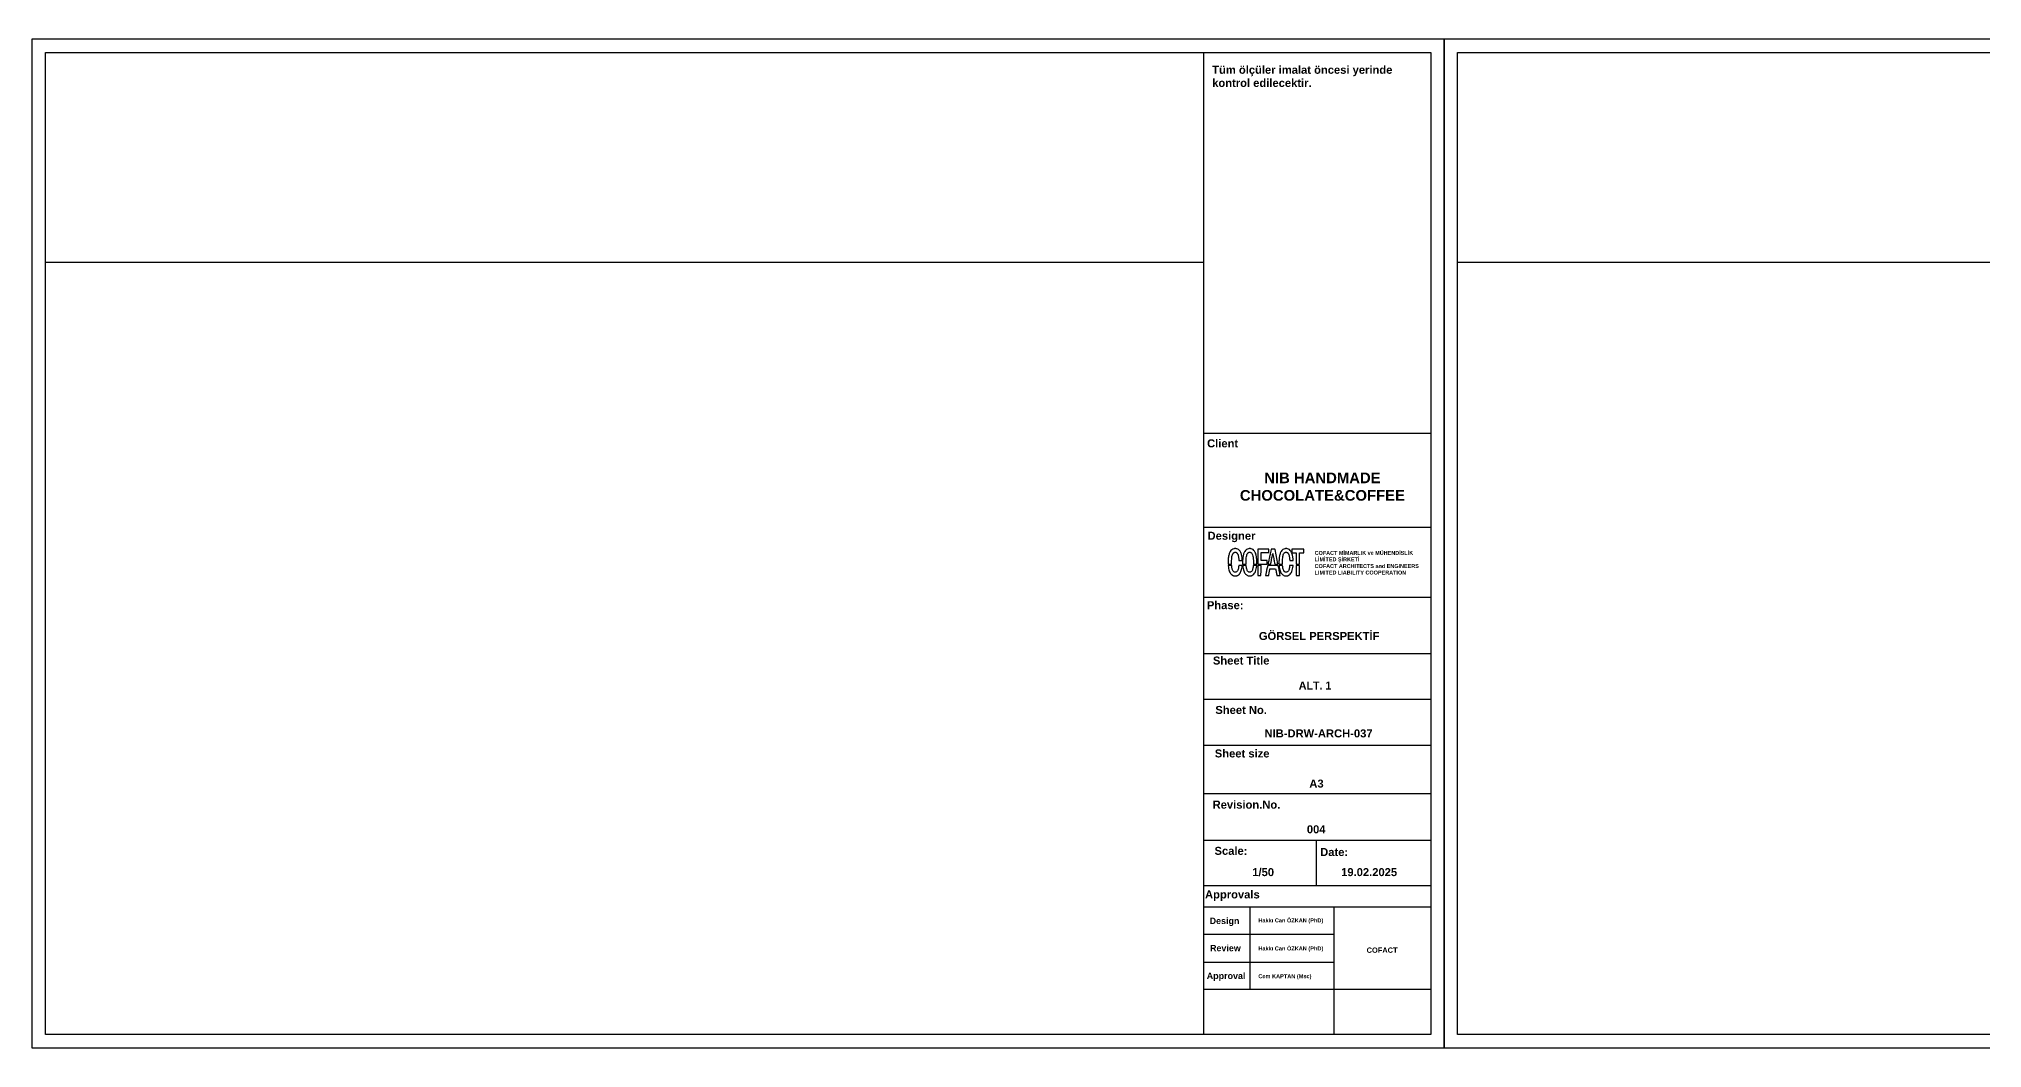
# Model space of a CAD drawing. Header units: millimetres. Extents: x 933584 to 974011, y 4545988 to 4553664.
# Drawn here: x 953021 to 955912, y 4546464 to 4547964 of the extents above; entities that cross this region are included whole.
import ezdxf

# ---------------------------------------------------------------- set-up
doc = ezdxf.new("R2010")
doc.units = ezdxf.units.MM
doc.layers.get('0').update_dxf_attribs({"color": 255})
doc.styles.add('Century Gothic_B_3', font='GOTHICB.TTF', dxfattribs={"height": 4})
picture_1 = doc.add_image_def('image4.png', size_in_pixel=(2560, 1707))
picture_2 = doc.add_image_def('image5.png', size_in_pixel=(2560, 1707))

msp = doc.modelspace()

# ---------------------------------------------------------------- linework, layer by layer
at = {"color": 0}
for p, q in [((955091.47, 4547377.52), (954753.42, 4547377.52)), ((955091.47, 4547377.52), (954753.42, 4547377.52)), ((955091.47, 4547237.54), (954753.42, 4547237.54)), ((955091.47, 4547237.54), (954753.42, 4547237.54)), ((955091.47, 4547237.54), (954753.42, 4547237.54)), ((955091.47, 4547237.54), (954753.42, 4547237.54)), ((955091.47, 4547133.48), (954753.42, 4547133.48)), ((954753.42, 4547050.2), (955091.47, 4547050.2)), ((955091.47, 4546981.8), (954753.42, 4546981.8)), ((955091.47, 4546913.84), (954753.42, 4546913.84)), ((955091.47, 4546841.62), (954753.42, 4546841.62)), ((955091.47, 4546772.61), (954753.42, 4546772.61)), ((954920.89, 4546772.61), (954920.89, 4546704.89)), ((955091.47, 4546704.89), (954753.42, 4546704.89)), ((955091.47, 4546673.56), (954753.42, 4546673.56)), ((954822.27, 4546673.56), (954822.27, 4546550.8)), ((954947.26, 4546673.56), (954947.26, 4546599.96)), ((954753.42, 4546633.42), (954947.26, 4546633.42)), ((954753.42, 4546591.71), (954947.26, 4546591.71)), ((954947.26, 4546599.96), (954947.26, 4546483.84)), ((955091.47, 4546550.8), (954753.42, 4546550.8))]:
    msp.add_line(p, q, dxfattribs=at)
for points in [[(953011.47, 4547963.85), (955111.47, 4547963.85), (955111.47, 4546463.85), (953011.47, 4546463.85)], [(955111.47, 4547963.85), (957211.47, 4547963.85), (957211.47, 4546463.85), (955111.47, 4546463.85)], [(953031.47, 4547943.85), (955091.47, 4547943.85), (955091.47, 4546483.85), (953031.47, 4546483.85)], [(955131.47, 4547943.85), (957191.47, 4547943.85), (957191.47, 4546483.85), (955131.47, 4546483.85)], [(954834.1, 4547194.48), (954834.1, 4547183.34), (954841.16, 4547183.34), (954848.22, 4547183.34), (954848.22, 4547185.98), (954848.22, 4547188.61), (954843.64, 4547188.61), (954839.07, 4547188.61), (954839.07, 4547194.43), (954839.07, 4547200.24), (954844.79, 4547200.24), (954850.5, 4547200.24), (954850.5, 4547202.93), (954850.5, 4547205.61), (954842.3, 4547205.61), (954834.1, 4547205.61)], [(954884.91, 4547202.78), (954884.91, 4547199.95), (954888.14, 4547199.95), (954891.37, 4547199.95), (954891.37, 4547191.64), (954891.37, 4547183.34), (954893.86, 4547183.34), (954896.34, 4547183.34), (954896.34, 4547191.64), (954896.34, 4547199.95), (954899.62, 4547199.95), (954902.9, 4547199.95), (954902.9, 4547202.78), (954902.9, 4547205.61), (954893.91, 4547205.61), (954884.91, 4547205.61)], [(954834.1, 4547173.84), (954834.1, 4547166.34), (954836.56, 4547166.36), (954839.02, 4547166.39), (954839.04, 4547173.87), (954839.07, 4547181.35), (954836.58, 4547181.35), (954834.1, 4547181.35)], [(954891.39, 4547173.87), (954891.42, 4547166.39), (954893.88, 4547166.36), (954896.34, 4547166.33), (954896.34, 4547173.84), (954896.34, 4547181.35), (954893.86, 4547181.35), (954891.37, 4547181.35)]]:
    msp.add_lwpolyline(points, close=True, dxfattribs=at)
msp.add_lwpolyline([(954753.42, 4547943.86), (954753.42, 4546483.85)], dxfattribs=at)
for points in [[(954798.75, 4547206.1, 0.11064), (954795.65, 4547204.6, 0.089568), (954793.2, 4547201.82, 0.069833), (954791.45, 4547197.7, 0.037138), (954790.4, 4547192.26, 0.013582), (954790.25, 4547190.61, 0.005436), (954790.14, 4547188.34, 0.005261), (954790.08, 4547186.12, 0.017635), (954790.1, 4547184.66), (954790.17, 4547183.34), (954792.72, 4547183.34), (954795.27, 4547183.34), (954795.28, 4547186.35, -0.01557), (954795.44, 4547190.77, -0.027157), (954795.88, 4547194.4, -0.033018), (954796.57, 4547197.25, -0.079442), (954797.55, 4547199.19, -0.009072), (954797.84, 4547199.58, -0.030827), (954798.05, 4547199.82, -0.031813), (954798.29, 4547200.03, -0.010138), (954798.67, 4547200.31, -0.089655), (954799.42, 4547200.67, -0.05192), (954800.42, 4547200.83, -0.051218), (954801.44, 4547200.78, -0.076363), (954802.3, 4547200.51, -0.070873), (954803.1, 4547199.97, -0.052254), (954803.81, 4547199.17, -0.046256), (954804.42, 4547198.14, -0.033841), (954804.9, 4547196.91, -0.02482), (954805.26, 4547195.51, -0.012371), (954805.59, 4547193.71, -0.011745), (954805.85, 4547191.72, -0.011909), (954806.02, 4547189.73), (954806.09, 4547188.61), (954808.66, 4547188.61), (954811.23, 4547188.61), (954811.23, 4547189.03, 0.020953), (954811.19, 4547189.94, 0.004455), (954811.04, 4547191.52, 0.00493), (954810.86, 4547193.14, 0.011284), (954810.68, 4547194.37, 0.038093), (954809.55, 4547198.88, 0.067383), (954807.87, 4547202.32, 0.083303), (954805.64, 4547204.69, 0.099908), (954802.89, 4547206.02, 0.02201), (954802.45, 4547206.11, 0.020762), (954801.99, 4547206.17, 0.015695), (954801.43, 4547206.2, 0.005906), (954800.65, 4547206.2, 0.00548), (954800.04, 4547206.19, 0.006399), (954799.47, 4547206.17, 0.005718), (954798.99, 4547206.13, 0.038226)], [(954820.33, 4547206.1, 0.105194), (954817.36, 4547204.7, 0.087054), (954814.98, 4547202.14, 0.069549), (954813.23, 4547198.38, 0.038701), (954812.13, 4547193.43, 0.014261), (954811.89, 4547191.35, 0.008448), (954811.72, 4547188.85, 0.008433), (954811.64, 4547186.42, 0.018733), (954811.68, 4547184.57), (954811.75, 4547183.34), (954814.3, 4547183.34), (954816.85, 4547183.34), (954816.86, 4547186.35, -0.01557), (954817.01, 4547190.77, -0.027157), (954817.45, 4547194.4, -0.033018), (954818.15, 4547197.25, -0.079442), (954819.12, 4547199.19, -0.009072), (954819.42, 4547199.58, -0.030827), (954819.63, 4547199.82, -0.031813), (954819.87, 4547200.03, -0.010138), (954820.25, 4547200.31, -0.089655), (954821, 4547200.67, -0.05192), (954821.99, 4547200.83, -0.051218), (954823.02, 4547200.78, -0.076363), (954823.88, 4547200.51, -0.136443), (954825.39, 4547199.17, -0.067108), (954826.49, 4547196.83, -0.045937), (954827.23, 4547193.38, -0.018323), (954827.64, 4547188.56, -0.004967), (954827.68, 4547187.58, -0.003937), (954827.7, 4547186.52, -0.00398), (954827.71, 4547185.53, -0.009912), (954827.69, 4547184.81), (954827.63, 4547183.34), (954830.2, 4547183.34), (954832.78, 4547183.34), (954832.84, 4547184.61, 0.018366), (954832.87, 4547186.77, 0.009634), (954832.76, 4547189.46, 0.009631), (954832.55, 4547192.16, 0.017297), (954832.25, 4547194.36, 0.038062), (954831.13, 4547198.88, 0.067387), (954829.45, 4547202.32, 0.08333), (954827.22, 4547204.69, 0.099909), (954824.46, 4547206.02, 0.02201), (954824.02, 4547206.11, 0.020762), (954823.57, 4547206.17, 0.015695), (954823.01, 4547206.2, 0.005906), (954822.22, 4547206.2, 0.00548), (954821.62, 4547206.19, 0.006399), (954821.05, 4547206.17, 0.005718), (954820.57, 4547206.13, 0.038226)], [(954856.52, 4547199.03, 0.0000105), (954857.88, 4547191.73, 0.000084), (954859.08, 4547185.3, 0.003215), (954859.36, 4547183.86), (954859.47, 4547183.34), (954861.85, 4547183.34, 0.001355), (954862.76, 4547183.34, 0.00226), (954863.53, 4547183.35, 0.000206), (954864.21, 4547183.36, 0.409743), (954864.23, 4547183.38, 0.049641), (954864.22, 4547183.44, 0.000001), (954862.04, 4547194.29, 0.000006), (954859.89, 4547204.97, 0.007694), (954859.8, 4547205.39), (954859.75, 4547205.61), (954856.99, 4547205.61), (954854.23, 4547205.61), (954853.51, 4547202.31, -0.000077), (954852.13, 4547195.94, -0.000085), (954850.8, 4547189.78, -0.000009), (954849.51, 4547183.86, -0.006923), (954849.44, 4547183.57), (954849.39, 4547183.34), (954853.6, 4547183.34, 0.0001427), (954853.89, 4547184.92, 0.00034), (954854.15, 4547186.29, 0.000221), (954854.44, 4547187.87, -0.000266), (954855.27, 4547192.37, -0.000578), (954855.92, 4547195.83, -0.0000869)], [(954874.42, 4547206.1, 0.105194), (954871.45, 4547204.7, 0.087054), (954869.07, 4547202.14, 0.069549), (954867.32, 4547198.38, 0.038701), (954866.22, 4547193.43, 0.014261), (954865.99, 4547191.35, 0.008448), (954865.82, 4547188.85, 0.008433), (954865.73, 4547186.42, 0.018733), (954865.77, 4547184.57), (954865.84, 4547183.34), (954868.39, 4547183.34), (954870.94, 4547183.34), (954870.95, 4547186.35, -0.01557), (954871.1, 4547190.76, -0.027157), (954871.54, 4547194.4, -0.033018), (954872.24, 4547197.25, -0.079442), (954873.21, 4547199.19, -0.009072), (954873.51, 4547199.58, -0.030827), (954873.72, 4547199.82, -0.031813), (954873.96, 4547200.03, -0.010138), (954874.34, 4547200.31, -0.089655), (954875.09, 4547200.67, -0.05192), (954876.09, 4547200.83, -0.051218), (954877.11, 4547200.78, -0.076363), (954877.97, 4547200.51, -0.070873), (954878.77, 4547199.97, -0.052254), (954879.48, 4547199.17, -0.046256), (954880.08, 4547198.14, -0.033841), (954880.56, 4547196.91, -0.02482), (954880.93, 4547195.51, -0.012371), (954881.26, 4547193.71, -0.011745), (954881.52, 4547191.72, -0.011909), (954881.69, 4547189.73), (954881.75, 4547188.61), (954884.32, 4547188.61), (954886.9, 4547188.61), (954886.9, 4547189.03, 0.020953), (954886.86, 4547189.94, 0.004455), (954886.71, 4547191.52, 0.00493), (954886.52, 4547193.14, 0.011284), (954886.34, 4547194.37, 0.038093), (954885.22, 4547198.88, 0.067383), (954883.54, 4547202.32, 0.083303), (954881.31, 4547204.69, 0.099908), (954878.55, 4547206.02, 0.02201), (954878.11, 4547206.11, 0.020762), (954877.66, 4547206.17, 0.015695), (954877.1, 4547206.2, 0.005906), (954876.32, 4547206.2, 0.00548), (954875.71, 4547206.19, 0.006399), (954875.14, 4547206.17, 0.005718), (954874.66, 4547206.13, 0.038226)], [(954790.3, 4547180.63, 0.025038), (954790.86, 4547176.68, 0.036131), (954791.79, 4547173.27, 0.041565), (954793.04, 4547170.46, 0.063352), (954794.62, 4547168.3, 0.028049), (954795.43, 4547167.53, 0.034689), (954796.27, 4547166.91, 0.034905), (954797.18, 4547166.42, 0.029004), (954798.2, 4547166.03, 0.021923), (954798.68, 4547165.9, 0.031789), (954799.12, 4547165.83, 0.019677), (954799.69, 4547165.8, 0.003659), (954800.74, 4547165.79, 0.003627), (954801.78, 4547165.8, 0.019229), (954802.35, 4547165.83, 0.031747), (954802.77, 4547165.9, 0.024514), (954803.22, 4547166.02, 0.035022), (954804.4, 4547166.5, 0.037328), (954805.46, 4547167.12, 0.037367), (954806.42, 4547167.9, 0.035245), (954807.28, 4547168.83, 0.053473), (954808.66, 4547171, 0.03772), (954809.75, 4547173.68, 0.032588), (954810.56, 4547176.9, 0.021334), (954811.08, 4547180.68), (954811.14, 4547181.35), (954808.56, 4547181.35), (954805.97, 4547181.35), (954805.91, 4547180.68, -0.0074), (954805.81, 4547179.71, -0.005344), (954805.66, 4547178.63, -0.005411), (954805.5, 4547177.6, -0.010609), (954805.34, 4547176.78, -0.034422), (954804.64, 4547174.32, -0.07643), (954803.72, 4547172.62, -0.102726), (954802.52, 4547171.59, -0.109019), (954801.04, 4547171.14, -0.095932), (954799.43, 4547171.33, -0.113527), (954798.11, 4547172.11, -0.092498), (954797.08, 4547173.53, -0.04608), (954796.31, 4547175.63, -0.017297), (954796.02, 4547176.92, -0.007909), (954795.72, 4547178.63, -0.007223), (954795.48, 4547180.29, -0.03219), (954795.42, 4547181.26, 0.402781), (954795.38, 4547181.3, 0.001238), (954794.67, 4547181.33, 0.005463), (954793.83, 4547181.35, 0.003096), (954792.82, 4547181.35), (954790.23, 4547181.35)], [(954811.87, 4547180.63, 0.025038), (954812.44, 4547176.68, 0.036131), (954813.36, 4547173.27, 0.041565), (954814.62, 4547170.46, 0.063352), (954816.19, 4547168.3, 0.047265), (954817.59, 4547167.07, 0.06438), (954819.06, 4547166.27, 0.06177), (954820.73, 4547165.86, 0.039412), (954822.73, 4547165.77, 0.027569), (954824.15, 4547165.9, 0.048064), (954825.3, 4547166.18, 0.049711), (954826.35, 4547166.67, 0.031882), (954827.45, 4547167.43, 0.081131), (954829.37, 4547169.51, 0.052129), (954830.88, 4547172.42, 0.043307), (954831.98, 4547176.15, 0.026621), (954832.66, 4547180.68), (954832.72, 4547181.35), (954830.14, 4547181.35), (954827.55, 4547181.35), (954827.49, 4547180.68, -0.0074), (954827.38, 4547179.71, -0.005344), (954827.24, 4547178.63, -0.005411), (954827.07, 4547177.6, -0.010609), (954826.92, 4547176.78, -0.034422), (954826.22, 4547174.32, -0.07643), (954825.29, 4547172.62, -0.102726), (954824.1, 4547171.59, -0.109019), (954822.62, 4547171.14, -0.095932), (954821.01, 4547171.33, -0.113527), (954819.69, 4547172.1, -0.092498), (954818.66, 4547173.53, -0.04608), (954817.89, 4547175.63, -0.017297), (954817.6, 4547176.92, -0.007909), (954817.3, 4547178.63, -0.007223), (954817.06, 4547180.29, -0.03219), (954817, 4547181.26, 0.402781), (954816.96, 4547181.3, 0.001238), (954816.24, 4547181.33, 0.005463), (954815.41, 4547181.35, 0.003096), (954814.4, 4547181.35), (954811.8, 4547181.35)], [(954867.66, 4547166.34, 0.0000231), (954866.17, 4547173.77, 0.000048), (954864.77, 4547180.73, 0.022716), (954864.66, 4547181.18, 0.319618), (954864.52, 4547181.29, 0.005635), (954863.47, 4547181.33, 0.005119), (954861.64, 4547181.35, 0.000404), (954856.79, 4547181.35), (954848.96, 4547181.35), (954847.38, 4547174.02, -0.000063), (954846.77, 4547171.2, -0.000102), (954846.25, 4547168.79, -0.000015), (954845.78, 4547166.65, -0.0154076), (954845.7, 4547166.33), (954850.44, 4547166.39), (954851.31, 4547171.11, -0.000258), (954851.65, 4547172.94, -0.000401), (954851.95, 4547174.51, -0.000111), (954852.21, 4547175.88, -0.013635), (954852.24, 4547176.06), (954852.3, 4547176.28), (954856.55, 4547176.28), (954860.79, 4547176.28), (954861.43, 4547172.88, 0.000154), (954861.69, 4547171.46, 0.000145), (954861.96, 4547170.01, 0.000144), (954862.2, 4547168.73, 0.000507), (954862.36, 4547167.9), (954862.66, 4547166.34)], [(954865.96, 4547180.63, 0.025038), (954866.53, 4547176.68, 0.036131), (954867.45, 4547173.27, 0.041565), (954868.71, 4547170.46, 0.063352), (954870.28, 4547168.3, 0.047265), (954871.68, 4547167.07, 0.06438), (954873.15, 4547166.27, 0.06177), (954874.82, 4547165.86, 0.039412), (954876.83, 4547165.77, 0.027569), (954878.25, 4547165.9, 0.048064), (954879.39, 4547166.18, 0.049711), (954880.44, 4547166.67, 0.031882), (954881.54, 4547167.43, 0.081131), (954883.46, 4547169.51, 0.052129), (954884.97, 4547172.42, 0.043307), (954886.07, 4547176.15, 0.026621), (954886.75, 4547180.68), (954886.81, 4547181.35), (954884.23, 4547181.35), (954881.64, 4547181.35), (954881.58, 4547180.68, -0.0074), (954881.47, 4547179.71, -0.005344), (954881.33, 4547178.63, -0.005411), (954881.17, 4547177.6, -0.010609), (954881.01, 4547176.78, -0.034422), (954880.31, 4547174.32, -0.07643), (954879.38, 4547172.62, -0.102726), (954878.19, 4547171.59, -0.109019), (954876.71, 4547171.14, -0.095932), (954875.1, 4547171.33, -0.113527), (954873.78, 4547172.1, -0.092498), (954872.75, 4547173.53, -0.04608), (954871.98, 4547175.63, -0.017297), (954871.69, 4547176.92, -0.007909), (954871.39, 4547178.63, -0.007223), (954871.15, 4547180.29, -0.03219), (954871.09, 4547181.26, 0.402781), (954871.05, 4547181.3, 0.001238), (954870.34, 4547181.33, 0.005463), (954869.5, 4547181.35, 0.003096), (954868.49, 4547181.35), (954865.9, 4547181.35)]]:
    msp.add_lwpolyline(points, format="xyb", close=True, dxfattribs=at)

# ---------------------------------------------------------------- texts
at = {"color": 0, "attachment_point": 1, "line_spacing_factor": 0.984502, "style": 'Century Gothic_B_3'}
for s, insert, char_height, width in [('\\pxql;{\\fArial|b1|i0|c0|p34;Tüm ölçüler imalat öncesi yerinde kontrol edilecektir.}', (954766.46, 4547923.88), 11.9034, 324.3298), ('\\pxqr;{\\fArial|b1|i0|c0|p34;Client}', (954216.91, 4547368.66), 11.9034, 588.1338), ('\\pxqc;{\\fArial|b1|i0|c0|p34;NIB HANDMADE CHOCOLATE&COFFEE}', (954766.92, 4547319.26), 15.8192, 326.8702), ('\\pxqr;{\\fArial|b1|i0|c0|p34;Designer}', (954242.59, 4547231.33), 11.9034, 588.1338), ('{\\fFranklin Gothic Medium|b1|i0|c162|p34;COFACT MİMARLIK ve MÜHENDİSLİK}\\P{\\fFranklin Gothic Medium|b1|i0|c162|p34;LİMİTED ŞİRKETİ}', (954918.78, 4547202.86), 5.8729, 228.8091), ('\\pxql;{\\fFranklin Gothic Book|b1|i0|c162|p34;COFACT ARCHITECTS and ENGINEERS\\PLIMITED LIABILITY COOPERATION}', (954918.78, 4547183.27), 5.8729, 228.8091), ('\\pxqr;{\\fArial|b1|i0|c0|p34;Phase:}', (954224.92, 4547128.14), 11.9034, 588.1338), ('\\pxqr;{\\fArial|b1|i0|c0|p34;GÖRSEL PERSPEKTİF}', (954426.95, 4547082.3), 11.9034, 588.1338), ('\\pxqr;{\\fArial|b1|i0|c0|p34;Sheet Title}', (954263.47, 4547045.84), 11.9034, 588.1338), ('\\pxi-2,l3,qr,t3;ALT. 1', (954355.66, 4547008.69), 11.9034, 588.1338), ('\\pxqr;{\\fArial|b1|i0|c0|p34;Sheet No.}', (954259.68, 4546972.41), 11.9034, 588.1338), ('\\pxqr;{\\fArial|b1|i0|c0|p34;NIB-DRW-ARCH-037}', (954416.83, 4546937.56), 11.9034, 588.1338), ('\\pxqr;{\\fArial|b1|i0|c0|p34;Sheet size}', (954263.52, 4546907.76), 11.9034, 588.1338), ('\\pxqr;{\\fArial|b1|i0|c0|p34;A3}', (954344.02, 4546862.96), 11.9034, 588.1338), ('\\pxqr;{\\fArial|b1|i0|c0|p34;Revision.No.}', (954279.63, 4546831.68), 11.9034, 588.1338), ('\\pxqr;{\\fArial|b1|i0|c0|p34;00\\fArial|b1|i0|c162|p34;4}', (954346.83, 4546795.04), 11.9034, 588.1338), ('\\pxqr;{\\fArial|b1|i0|c0|p34;Scale:}', (954230.75, 4546762.99), 11.9034, 588.1338), ('\\pxqr;{\\fArial|b1|i0|c0|p34;Date:}', (954380.47, 4546761.2), 11.9034, 588.1338), ('\\pxqr;{\\fArial|b1|i0|c0|p34;1/50}', (954270.29, 4546731.37), 11.9034, 588.1338), ('\\pxqr;{\\fArial|b1|i0|c162|p34;19\\fArial|b1|i0|c0|p34;.02.202\\fArial|b1|i0|c162|p34;5}', (954453.31, 4546731.37), 11.9034, 588.1338), ('\\pxqr;{\\fArial|b1|i0|c0|p34;Approvals}', (954248.97, 4546698.22), 11.9034, 588.1338), ('\\pxqr;{\\fArial|b1|i0|c0|p34;Design}', (954218.77, 4546657.79), 9.5085, 588.1338), ('{\\fArial|b1|i0|c0|p34;\\W9.71336;   }{\\fArial|b1|i0|c0|p34;Hakkı Can ÖZKAN (PhD)}', (954767.8, 4546656.61), 5.9517, 163.4351), ('\\pxqr;{\\fArial|b1|i0|c0|p34;Review}', (954220.84, 4546617.27), 9.5085, 588.1338), ('{\\fArial|b1|i0|c0|p34;\\W9.71336;   }{\\fArial|b1|i0|c0|p34;Hakkı Can ÖZKAN (PhD)}', (954767.8, 4546614.9), 5.9517, 163.4351), ('\\pxqc;{\\fArial|b1|i0|c0|p34;COFACT}', (954855.71, 4546613.42), 7.9096, 326.8702), ('\\pxqr;{\\fArial|b1|i0|c0|p34;Approval}', (954227.75, 4546575.99), 9.5085, 588.1338), ('{\\W9.71336;\\fArial|b1|i0|c0|p34;   \\W1;Cem KAPTAN (Msc)}', (954767.8, 4546573.69), 5.9517, 163.4351)]:
    msp.add_mtext(s, dxfattribs=dict(at, insert=insert, char_height=char_height, width=width))

# ---------------------------------------------------------------- pictures from other files: only their frames are drawn
image = msp.add_image(picture_1, insert=(953031.47, 4546483.85), size_in_units=(1721.95, 1148.19), rotation=0)
image.dxf.flags = 7
image = msp.add_image(picture_2, insert=(955131.47, 4546483.85), size_in_units=(1721.95, 1148.19), rotation=0)
image.dxf.flags = 7

doc.saveas('drawing.dxf')
